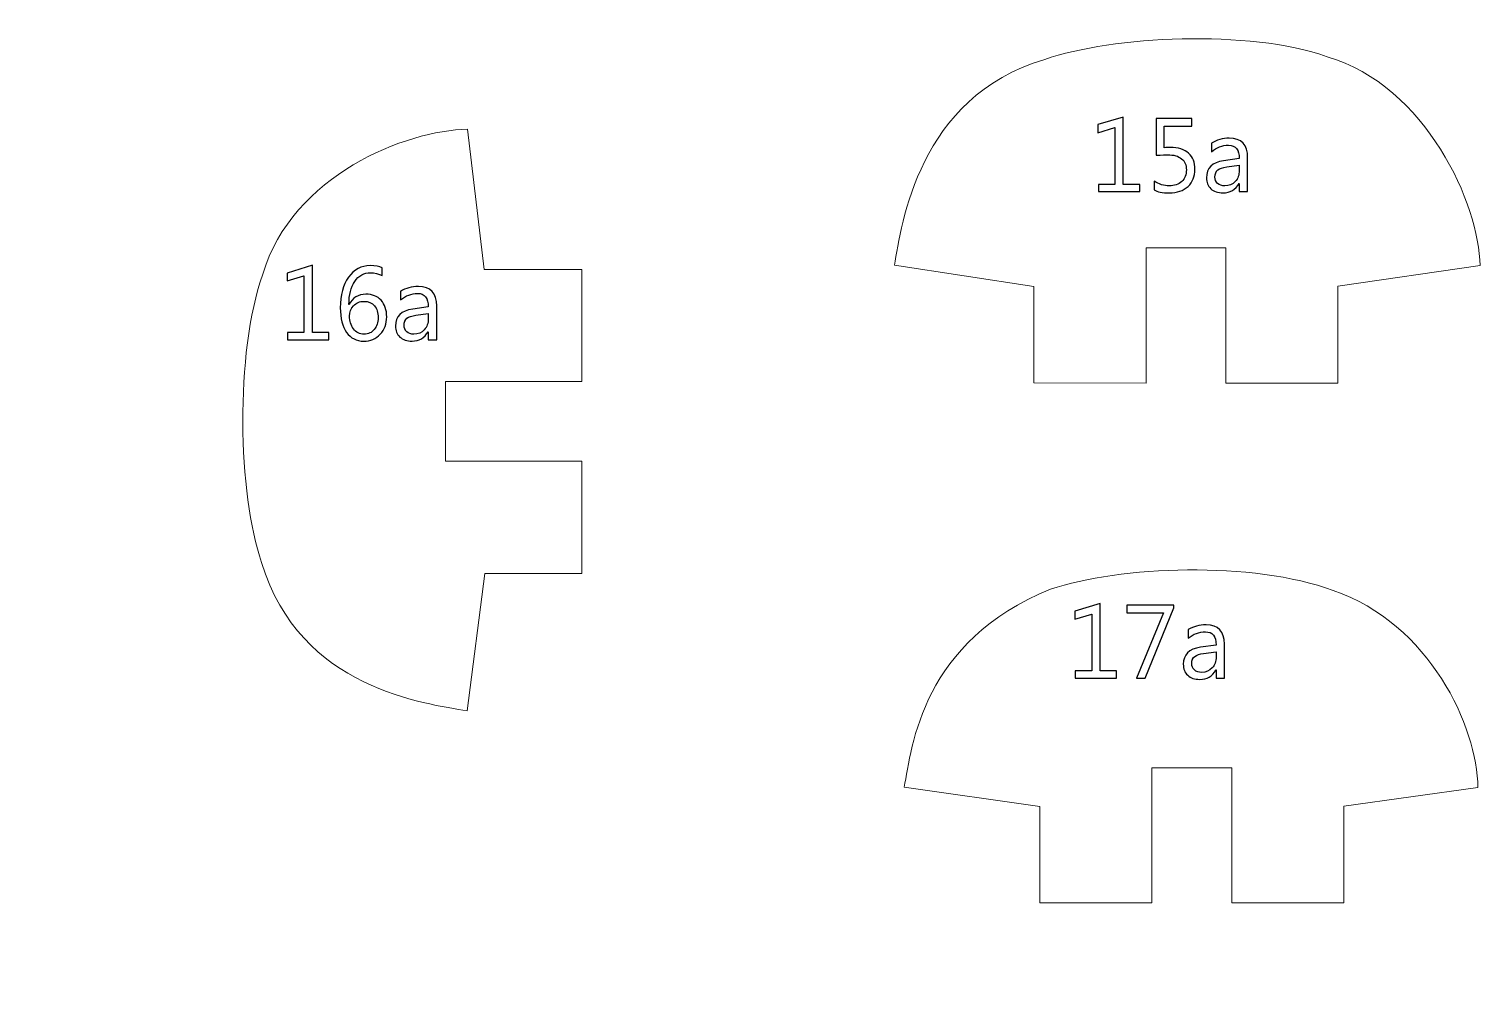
# Model space of a CAD drawing. Header units: centimetres. Extents: x -370 to 378, y -504 to 433.
# Drawn here: x 261.7 to 373.9, y -430.4 to -356.7 of the extents above; entities that cross this region are included whole.
import ezdxf

# ---------------------------------------------------------------- set-up
doc = ezdxf.new("R2010")
doc.units = ezdxf.units.CM
doc.header["$MEASUREMENT"] = 0
doc.layers.add('Camada 1', color=7, linetype='Continuous')
doc.layers.add('Camada 2', color=20, linetype='Continuous')

msp = doc.modelspace()

# ---------------------------------------------------------------- linework, layer by layer
at = {"layer": 'Camada 1', "lineweight": 9}
for points, knots in [([(348.11, -373.67), (348.11, -373.67), (354.29, -373.67), (354.29, -373.67), (354.29, -373.67), (354.29, -373.67), (354.29, -384.14), (354.29, -384.14), (354.29, -384.14), (354.29, -384.14), (362.95, -384.14), (362.95, -384.14), (362.95, -384.14), (362.95, -384.14), (362.96, -376.64), (362.96, -376.64), (362.96, -376.64), (362.96, -376.64), (373.95, -375.05), (373.95, -375.05), (373.95, -375.05), (373.89, -370.35), (369.8, -361.16), (362.13, -358.89), (362.13, -358.89), (356.04, -356.75), (345.55, -357.29), (340.27, -359.1), (340.27, -359.1), (330.44, -362.05), (329.22, -371.87), (328.64, -375.02), (328.64, -375.02), (328.64, -375.02), (339.44, -376.68), (339.44, -376.68), (339.44, -376.68), (339.44, -376.68), (339.44, -384.12), (339.44, -384.12), (339.44, -384.12), (339.44, -384.12), (348.11, -384.14), (348.11, -384.14), (348.11, -384.14), (348.11, -384.14), (348.11, -373.67), (348.11, -373.67)], [0, 0, 0, 0, 0.076923, 0.076923, 0.076923, 0.076923, 0.153846, 0.153846, 0.153846, 0.153846, 0.230769, 0.230769, 0.230769, 0.230769, 0.307692, 0.307692, 0.307692, 0.307692, 0.384615, 0.384615, 0.384615, 0.384615, 0.461538, 0.461538, 0.461538, 0.461538, 0.538462, 0.538462, 0.538462, 0.538462, 0.615385, 0.615385, 0.615385, 0.615385, 0.692308, 0.692308, 0.692308, 0.692308, 0.769231, 0.769231, 0.769231, 0.769231, 0.846154, 0.846154, 0.846154, 0.846154, 1, 1, 1, 1]), ([(293.91, -390.19), (293.91, -390.19), (293.91, -384.01), (293.91, -384.01), (293.91, -384.01), (293.91, -384.01), (304.47, -384.01), (304.47, -384.01), (304.47, -384.01), (304.47, -384.01), (304.47, -375.35), (304.47, -375.35), (304.47, -375.35), (304.47, -375.35), (296.91, -375.35), (296.91, -375.35), (296.91, -375.35), (296.91, -375.35), (295.61, -364.51), (295.61, -364.51), (295.61, -364.51), (290.87, -364.57), (282.06, -368.05), (279.77, -375.72), (279.77, -375.72), (277.61, -381.81), (277.85, -392.76), (279.68, -398.03), (279.68, -398.03), (282.65, -407.86), (292.4, -408.94), (295.58, -409.51), (295.58, -409.51), (295.58, -409.51), (296.95, -398.87), (296.95, -398.87), (296.95, -398.87), (296.95, -398.87), (304.45, -398.87), (304.45, -398.87), (304.45, -398.87), (304.45, -398.87), (304.47, -390.19), (304.47, -390.19), (304.47, -390.19), (304.47, -390.19), (293.91, -390.19), (293.91, -390.19)], [0, 0, 0, 0, 0.076923, 0.076923, 0.076923, 0.076923, 0.153846, 0.153846, 0.153846, 0.153846, 0.230769, 0.230769, 0.230769, 0.230769, 0.307692, 0.307692, 0.307692, 0.307692, 0.384615, 0.384615, 0.384615, 0.384615, 0.461538, 0.461538, 0.461538, 0.461538, 0.538462, 0.538462, 0.538462, 0.538462, 0.615385, 0.615385, 0.615385, 0.615385, 0.692308, 0.692308, 0.692308, 0.692308, 0.769231, 0.769231, 0.769231, 0.769231, 0.846154, 0.846154, 0.846154, 0.846154, 1, 1, 1, 1]), ([(348.57, -413.91), (348.57, -413.91), (354.75, -413.91), (354.75, -413.91), (354.75, -413.91), (354.75, -413.91), (354.75, -424.37), (354.75, -424.37), (354.75, -424.37), (354.75, -424.37), (363.41, -424.37), (363.41, -424.37), (363.41, -424.37), (363.41, -424.37), (363.42, -416.87), (363.42, -416.87), (363.42, -416.87), (363.42, -416.87), (373.79, -415.44), (373.79, -415.44), (373.79, -415.44), (373.74, -410.74), (370.06, -402.76), (362.59, -400.19), (362.59, -400.19), (356.4, -397.9), (346, -398.28), (340.73, -400.1), (340.73, -400.1), (330.8, -404.08), (329.98, -412.26), (329.4, -415.41), (329.4, -415.41), (329.4, -415.41), (339.89, -416.91), (339.89, -416.91), (339.89, -416.91), (339.89, -416.91), (339.89, -424.36), (339.89, -424.36), (339.89, -424.36), (339.89, -424.36), (348.57, -424.37), (348.57, -424.37), (348.57, -424.37), (348.57, -424.37), (348.57, -413.91), (348.57, -413.91)], [0, 0, 0, 0, 0.076923, 0.076923, 0.076923, 0.076923, 0.153846, 0.153846, 0.153846, 0.153846, 0.230769, 0.230769, 0.230769, 0.230769, 0.307692, 0.307692, 0.307692, 0.307692, 0.384615, 0.384615, 0.384615, 0.384615, 0.461538, 0.461538, 0.461538, 0.461538, 0.538462, 0.538462, 0.538462, 0.538462, 0.615385, 0.615385, 0.615385, 0.615385, 0.692308, 0.692308, 0.692308, 0.692308, 0.769231, 0.769231, 0.769231, 0.769231, 0.846154, 0.846154, 0.846154, 0.846154, 1, 1, 1, 1]), ([(294.68, -435.88), (294.68, -435.88), (319.21, -503.96), (319.21, -503.96), (319.21, -503.96), (319.21, -503.96), (307.9, -503.97), (307.9, -503.97), (307.9, -503.97), (307.9, -503.97), (295.92, -470.6), (295.92, -470.6), (295.92, -470.6), (295.92, -470.6), (290.22, -472.68), (290.22, -472.68), (290.22, -472.68), (290.22, -472.68), (300.83, -503.97), (300.83, -503.97), (300.83, -503.97), (300.83, -503.97), (167.72, -503.92), (167.72, -503.92), (167.72, -503.92), (167.72, -503.92), (167.63, -493.01), (167.63, -493.01), (167.63, -493.01), (167.63, -493.01), (161.52, -492.97), (161.52, -492.97), (161.52, -492.97), (161.52, -492.97), (161.45, -503.88), (161.45, -503.88), (161.45, -503.88), (161.45, -503.88), (122.91, -503.91), (122.91, -503.91), (122.91, -503.91), (118.22, -504.07), (117.02, -496.21), (121.56, -494.79), (121.56, -494.79), (121.56, -494.79), (160.85, -481.42), (160.85, -481.42), (160.85, -481.42), (160.85, -481.42), (158.98, -475.67), (158.98, -475.67), (158.98, -475.67), (158.98, -475.67), (188.24, -465.57), (188.24, -465.57), (188.24, -465.57), (188.24, -465.57), (190.38, -471.35), (190.38, -471.35), (190.38, -471.35), (190.38, -471.35), (237.32, -455.38), (237.32, -455.38), (237.32, -455.38), (237.32, -455.38), (218, -409.68), (218, -409.68), (218, -409.68), (218, -409.68), (245.72, -402.83), (245.72, -402.83), (245.72, -402.83), (245.72, -402.83), (264.59, -446.11), (264.59, -446.11), (264.59, -446.11), (264.59, -446.11), (294.68, -435.88), (294.68, -435.88)], [0, 0, 0, 0, 0.047619, 0.047619, 0.047619, 0.047619, 0.095238, 0.095238, 0.095238, 0.095238, 0.142857, 0.142857, 0.142857, 0.142857, 0.190476, 0.190476, 0.190476, 0.190476, 0.238095, 0.238095, 0.238095, 0.238095, 0.285714, 0.285714, 0.285714, 0.285714, 0.333333, 0.333333, 0.333333, 0.333333, 0.380952, 0.380952, 0.380952, 0.380952, 0.428571, 0.428571, 0.428571, 0.428571, 0.47619, 0.47619, 0.47619, 0.47619, 0.52381, 0.52381, 0.52381, 0.52381, 0.571429, 0.571429, 0.571429, 0.571429, 0.619048, 0.619048, 0.619048, 0.619048, 0.666667, 0.666667, 0.666667, 0.666667, 0.714286, 0.714286, 0.714286, 0.714286, 0.761905, 0.761905, 0.761905, 0.761905, 0.809524, 0.809524, 0.809524, 0.809524, 0.857143, 0.857143, 0.857143, 0.857143, 0.904762, 0.904762, 0.904762, 0.904762, 1, 1, 1, 1])]:
    msp.add_open_spline(points, degree=3, knots=knots, dxfattribs=at)
at = {"layer": 'Camada 2'}
for points, knots in [([(347.62, -369.33), (347.62, -369.33), (344.43, -369.33), (344.43, -369.33), (344.43, -369.33), (344.43, -369.33), (344.43, -368.77), (344.43, -368.77), (344.43, -368.77), (344.43, -368.77), (345.7, -368.77), (345.7, -368.77), (345.7, -368.77), (345.7, -368.77), (345.7, -364.38), (345.7, -364.38), (345.7, -364.38), (345.7, -364.38), (344.39, -364.77), (344.39, -364.77), (344.39, -364.77), (344.39, -364.77), (344.39, -364.15), (344.39, -364.15), (344.39, -364.15), (344.39, -364.15), (346.35, -363.56), (346.35, -363.56), (346.35, -363.56), (346.35, -363.56), (346.35, -368.77), (346.35, -368.77), (346.35, -368.77), (346.35, -368.77), (347.62, -368.77), (347.62, -368.77), (347.62, -368.77), (347.62, -368.77), (347.62, -369.33), (347.62, -369.33)], [0, 0, 0, 0, 0.090909, 0.090909, 0.090909, 0.090909, 0.181818, 0.181818, 0.181818, 0.181818, 0.272727, 0.272727, 0.272727, 0.272727, 0.363636, 0.363636, 0.363636, 0.363636, 0.454545, 0.454545, 0.454545, 0.454545, 0.545455, 0.545455, 0.545455, 0.545455, 0.636364, 0.636364, 0.636364, 0.636364, 0.727273, 0.727273, 0.727273, 0.727273, 0.818182, 0.818182, 0.818182, 0.818182, 1, 1, 1, 1]), ([(348.73, -369.19), (348.73, -369.19), (348.73, -368.51), (348.73, -368.51), (348.73, -368.51), (349.11, -368.76), (349.5, -368.89), (349.9, -368.89), (349.9, -368.89), (350.3, -368.89), (350.62, -368.77), (350.87, -368.55), (350.87, -368.55), (351.11, -368.32), (351.23, -368.02), (351.23, -367.65), (351.23, -367.65), (351.23, -367.28), (351.11, -366.99), (350.86, -366.79), (350.86, -366.79), (350.61, -366.58), (350.25, -366.48), (349.79, -366.48), (349.79, -366.48), (349.63, -366.48), (349.34, -366.49), (348.9, -366.52), (348.9, -366.52), (348.9, -366.52), (348.9, -363.68), (348.9, -363.68), (348.9, -363.68), (348.9, -363.68), (351.64, -363.68), (351.64, -363.68), (351.64, -363.68), (351.64, -363.68), (351.64, -364.27), (351.64, -364.27), (351.64, -364.27), (351.64, -364.27), (349.52, -364.27), (349.52, -364.27), (349.52, -364.27), (349.52, -364.27), (349.52, -365.93), (349.52, -365.93), (349.52, -365.93), (349.69, -365.92), (349.85, -365.91), (350, -365.91), (350, -365.91), (350.6, -365.91), (351.07, -366.06), (351.4, -366.36), (351.4, -366.36), (351.73, -366.67), (351.89, -367.08), (351.89, -367.61), (351.89, -367.61), (351.89, -368.16), (351.72, -368.59), (351.36, -368.93), (351.36, -368.93), (351.01, -369.26), (350.52, -369.43), (349.9, -369.43), (349.9, -369.43), (349.37, -369.43), (348.98, -369.35), (348.73, -369.19)], [0, 0, 0, 0, 0.052632, 0.052632, 0.052632, 0.052632, 0.105263, 0.105263, 0.105263, 0.105263, 0.157895, 0.157895, 0.157895, 0.157895, 0.210526, 0.210526, 0.210526, 0.210526, 0.263158, 0.263158, 0.263158, 0.263158, 0.315789, 0.315789, 0.315789, 0.315789, 0.368421, 0.368421, 0.368421, 0.368421, 0.421053, 0.421053, 0.421053, 0.421053, 0.473684, 0.473684, 0.473684, 0.473684, 0.526316, 0.526316, 0.526316, 0.526316, 0.578947, 0.578947, 0.578947, 0.578947, 0.631579, 0.631579, 0.631579, 0.631579, 0.684211, 0.684211, 0.684211, 0.684211, 0.736842, 0.736842, 0.736842, 0.736842, 0.789474, 0.789474, 0.789474, 0.789474, 0.842105, 0.842105, 0.842105, 0.842105, 0.894737, 0.894737, 0.894737, 0.894737, 1, 1, 1, 1]), ([(355.97, -369.33), (355.97, -369.33), (355.32, -369.33), (355.32, -369.33), (355.32, -369.33), (355.32, -369.33), (355.32, -368.7), (355.32, -368.7), (355.32, -368.7), (355.32, -368.7), (355.31, -368.7), (355.31, -368.7), (355.31, -368.7), (355.03, -369.18), (354.61, -369.43), (354.07, -369.43), (354.07, -369.43), (353.66, -369.43), (353.35, -369.32), (353.12, -369.11), (353.12, -369.11), (352.89, -368.89), (352.78, -368.61), (352.78, -368.26), (352.78, -368.26), (352.78, -367.51), (353.23, -367.07), (354.11, -366.94), (354.11, -366.94), (354.11, -366.94), (355.32, -366.77), (355.32, -366.77), (355.32, -366.77), (355.32, -366.09), (355.05, -365.74), (354.49, -365.74), (354.49, -365.74), (354.01, -365.74), (353.57, -365.91), (353.18, -366.24), (353.18, -366.24), (353.18, -366.24), (353.18, -365.58), (353.18, -365.58), (353.18, -365.58), (353.57, -365.33), (354.03, -365.2), (354.55, -365.2), (354.55, -365.2), (355.49, -365.2), (355.97, -365.7), (355.97, -366.71), (355.97, -366.71), (355.97, -366.71), (355.97, -369.33), (355.97, -369.33)], [0, 0, 0, 0, 0.066667, 0.066667, 0.066667, 0.066667, 0.133333, 0.133333, 0.133333, 0.133333, 0.2, 0.2, 0.2, 0.2, 0.266667, 0.266667, 0.266667, 0.266667, 0.333333, 0.333333, 0.333333, 0.333333, 0.4, 0.4, 0.4, 0.4, 0.466667, 0.466667, 0.466667, 0.466667, 0.533333, 0.533333, 0.533333, 0.533333, 0.6, 0.6, 0.6, 0.6, 0.666667, 0.666667, 0.666667, 0.666667, 0.733333, 0.733333, 0.733333, 0.733333, 0.8, 0.8, 0.8, 0.8, 0.866667, 0.866667, 0.866667, 0.866667, 1, 1, 1, 1]), ([(355.32, -367.29), (355.32, -367.29), (354.35, -367.42), (354.35, -367.42), (354.35, -367.42), (354.05, -367.47), (353.82, -367.54), (353.67, -367.65), (353.67, -367.65), (353.52, -367.75), (353.44, -367.94), (353.44, -368.21), (353.44, -368.21), (353.44, -368.41), (353.51, -368.57), (353.65, -368.7), (353.65, -368.7), (353.79, -368.82), (353.98, -368.89), (354.21, -368.89), (354.21, -368.89), (354.54, -368.89), (354.8, -368.77), (355.01, -368.55), (355.01, -368.55), (355.22, -368.32), (355.32, -368.04), (355.32, -367.69), (355.32, -367.69), (355.32, -367.69), (355.32, -367.29), (355.32, -367.29)], [0, 0, 0, 0, 0.111111, 0.111111, 0.111111, 0.111111, 0.222222, 0.222222, 0.222222, 0.222222, 0.333333, 0.333333, 0.333333, 0.333333, 0.444444, 0.444444, 0.444444, 0.444444, 0.555556, 0.555556, 0.555556, 0.555556, 0.666667, 0.666667, 0.666667, 0.666667, 0.777778, 0.777778, 0.777778, 0.777778, 1, 1, 1, 1]), ([(284.88, -380.8), (284.88, -380.8), (281.69, -380.8), (281.69, -380.8), (281.69, -380.8), (281.69, -380.8), (281.69, -380.24), (281.69, -380.24), (281.69, -380.24), (281.69, -380.24), (282.96, -380.24), (282.96, -380.24), (282.96, -380.24), (282.96, -380.24), (282.96, -375.85), (282.96, -375.85), (282.96, -375.85), (282.96, -375.85), (281.65, -376.24), (281.65, -376.24), (281.65, -376.24), (281.65, -376.24), (281.65, -375.63), (281.65, -375.63), (281.65, -375.63), (281.65, -375.63), (283.61, -375.03), (283.61, -375.03), (283.61, -375.03), (283.61, -375.03), (283.61, -380.24), (283.61, -380.24), (283.61, -380.24), (283.61, -380.24), (284.88, -380.24), (284.88, -380.24), (284.88, -380.24), (284.88, -380.24), (284.88, -380.8), (284.88, -380.8)], [0, 0, 0, 0, 0.090909, 0.090909, 0.090909, 0.090909, 0.181818, 0.181818, 0.181818, 0.181818, 0.272727, 0.272727, 0.272727, 0.272727, 0.363636, 0.363636, 0.363636, 0.363636, 0.454545, 0.454545, 0.454545, 0.454545, 0.545455, 0.545455, 0.545455, 0.545455, 0.636364, 0.636364, 0.636364, 0.636364, 0.727273, 0.727273, 0.727273, 0.727273, 0.818182, 0.818182, 0.818182, 0.818182, 1, 1, 1, 1]), ([(289.02, -375.22), (289.02, -375.22), (289.02, -375.83), (289.02, -375.83), (289.02, -375.83), (288.72, -375.68), (288.42, -375.61), (288.1, -375.61), (288.1, -375.61), (287.6, -375.61), (287.2, -375.83), (286.89, -376.28), (286.89, -376.28), (286.59, -376.72), (286.44, -377.32), (286.44, -378.07), (286.44, -378.07), (286.44, -378.07), (286.46, -378.07), (286.46, -378.07), (286.46, -378.07), (286.72, -377.54), (287.15, -377.27), (287.75, -377.27), (287.75, -377.27), (288.24, -377.27), (288.63, -377.43), (288.93, -377.74), (288.93, -377.74), (289.22, -378.06), (289.36, -378.49), (289.36, -379.02), (289.36, -379.02), (289.36, -379.57), (289.2, -380.02), (288.86, -380.37), (288.86, -380.37), (288.53, -380.72), (288.11, -380.9), (287.59, -380.9), (287.59, -380.9), (287.03, -380.9), (286.58, -380.67), (286.26, -380.22), (286.26, -380.22), (285.94, -379.77), (285.77, -379.14), (285.77, -378.32), (285.77, -378.32), (285.77, -377.33), (285.99, -376.54), (286.41, -375.95), (286.41, -375.95), (286.83, -375.36), (287.39, -375.06), (288.08, -375.06), (288.08, -375.06), (288.47, -375.06), (288.79, -375.11), (289.02, -375.22)], [0, 0, 0, 0, 0.0625, 0.0625, 0.0625, 0.0625, 0.125, 0.125, 0.125, 0.125, 0.1875, 0.1875, 0.1875, 0.1875, 0.25, 0.25, 0.25, 0.25, 0.3125, 0.3125, 0.3125, 0.3125, 0.375, 0.375, 0.375, 0.375, 0.4375, 0.4375, 0.4375, 0.4375, 0.5, 0.5, 0.5, 0.5, 0.5625, 0.5625, 0.5625, 0.5625, 0.625, 0.625, 0.625, 0.625, 0.6875, 0.6875, 0.6875, 0.6875, 0.75, 0.75, 0.75, 0.75, 0.8125, 0.8125, 0.8125, 0.8125, 0.875, 0.875, 0.875, 0.875, 1, 1, 1, 1]), ([(293.23, -380.8), (293.23, -380.8), (292.58, -380.8), (292.58, -380.8), (292.58, -380.8), (292.58, -380.8), (292.58, -380.17), (292.58, -380.17), (292.58, -380.17), (292.58, -380.17), (292.56, -380.17), (292.56, -380.17), (292.56, -380.17), (292.28, -380.66), (291.87, -380.9), (291.32, -380.9), (291.32, -380.9), (290.92, -380.9), (290.61, -380.79), (290.38, -380.58), (290.38, -380.58), (290.15, -380.37), (290.04, -380.08), (290.04, -379.73), (290.04, -379.73), (290.04, -378.98), (290.48, -378.54), (291.37, -378.42), (291.37, -378.42), (291.37, -378.42), (292.58, -378.25), (292.58, -378.25), (292.58, -378.25), (292.58, -377.56), (292.3, -377.21), (291.75, -377.21), (291.75, -377.21), (291.27, -377.21), (290.83, -377.38), (290.44, -377.71), (290.44, -377.71), (290.44, -377.71), (290.44, -377.05), (290.44, -377.05), (290.44, -377.05), (290.83, -376.8), (291.29, -376.67), (291.81, -376.67), (291.81, -376.67), (292.75, -376.67), (293.23, -377.17), (293.23, -378.18), (293.23, -378.18), (293.23, -378.18), (293.23, -380.8), (293.23, -380.8)], [0, 0, 0, 0, 0.066667, 0.066667, 0.066667, 0.066667, 0.133333, 0.133333, 0.133333, 0.133333, 0.2, 0.2, 0.2, 0.2, 0.266667, 0.266667, 0.266667, 0.266667, 0.333333, 0.333333, 0.333333, 0.333333, 0.4, 0.4, 0.4, 0.4, 0.466667, 0.466667, 0.466667, 0.466667, 0.533333, 0.533333, 0.533333, 0.533333, 0.6, 0.6, 0.6, 0.6, 0.666667, 0.666667, 0.666667, 0.666667, 0.733333, 0.733333, 0.733333, 0.733333, 0.8, 0.8, 0.8, 0.8, 0.866667, 0.866667, 0.866667, 0.866667, 1, 1, 1, 1]), ([(287.61, -377.82), (287.27, -377.82), (287, -377.93), (286.8, -378.16), (286.8, -378.16), (286.59, -378.38), (286.48, -378.65), (286.48, -378.96), (286.48, -378.96), (286.48, -379.35), (286.59, -379.67), (286.79, -379.95), (286.79, -379.95), (287, -380.22), (287.27, -380.36), (287.61, -380.36), (287.61, -380.36), (287.94, -380.36), (288.2, -380.24), (288.4, -380), (288.4, -380), (288.6, -379.76), (288.7, -379.46), (288.7, -379.1), (288.7, -379.1), (288.7, -378.7), (288.61, -378.38), (288.41, -378.16), (288.41, -378.16), (288.22, -377.93), (287.95, -377.82), (287.61, -377.82)], [0, 0, 0, 0, 0.111111, 0.111111, 0.111111, 0.111111, 0.222222, 0.222222, 0.222222, 0.222222, 0.333333, 0.333333, 0.333333, 0.333333, 0.444444, 0.444444, 0.444444, 0.444444, 0.555556, 0.555556, 0.555556, 0.555556, 0.666667, 0.666667, 0.666667, 0.666667, 0.777778, 0.777778, 0.777778, 0.777778, 1, 1, 1, 1]), ([(292.58, -378.76), (292.58, -378.76), (291.61, -378.9), (291.61, -378.9), (291.61, -378.9), (291.31, -378.94), (291.08, -379.01), (290.93, -379.12), (290.93, -379.12), (290.78, -379.23), (290.7, -379.42), (290.7, -379.69), (290.7, -379.69), (290.7, -379.88), (290.77, -380.05), (290.91, -380.17), (290.91, -380.17), (291.05, -380.3), (291.24, -380.36), (291.47, -380.36), (291.47, -380.36), (291.79, -380.36), (292.06, -380.25), (292.27, -380.02), (292.27, -380.02), (292.48, -379.8), (292.58, -379.51), (292.58, -379.17), (292.58, -379.17), (292.58, -379.17), (292.58, -378.76), (292.58, -378.76)], [0, 0, 0, 0, 0.111111, 0.111111, 0.111111, 0.111111, 0.222222, 0.222222, 0.222222, 0.222222, 0.333333, 0.333333, 0.333333, 0.333333, 0.444444, 0.444444, 0.444444, 0.444444, 0.555556, 0.555556, 0.555556, 0.555556, 0.666667, 0.666667, 0.666667, 0.666667, 0.777778, 0.777778, 0.777778, 0.777778, 1, 1, 1, 1]), ([(345.83, -406.97), (345.83, -406.97), (342.63, -406.97), (342.63, -406.97), (342.63, -406.97), (342.63, -406.97), (342.63, -406.41), (342.63, -406.41), (342.63, -406.41), (342.63, -406.41), (343.91, -406.41), (343.91, -406.41), (343.91, -406.41), (343.91, -406.41), (343.91, -402.02), (343.91, -402.02), (343.91, -402.02), (343.91, -402.02), (342.6, -402.41), (342.6, -402.41), (342.6, -402.41), (342.6, -402.41), (342.6, -401.8), (342.6, -401.8), (342.6, -401.8), (342.6, -401.8), (344.55, -401.2), (344.55, -401.2), (344.55, -401.2), (344.55, -401.2), (344.55, -406.41), (344.55, -406.41), (344.55, -406.41), (344.55, -406.41), (345.83, -406.41), (345.83, -406.41), (345.83, -406.41), (345.83, -406.41), (345.83, -406.97), (345.83, -406.97)], [0, 0, 0, 0, 0.090909, 0.090909, 0.090909, 0.090909, 0.181818, 0.181818, 0.181818, 0.181818, 0.272727, 0.272727, 0.272727, 0.272727, 0.363636, 0.363636, 0.363636, 0.363636, 0.454545, 0.454545, 0.454545, 0.454545, 0.545455, 0.545455, 0.545455, 0.545455, 0.636364, 0.636364, 0.636364, 0.636364, 0.727273, 0.727273, 0.727273, 0.727273, 0.818182, 0.818182, 0.818182, 0.818182, 1, 1, 1, 1]), ([(350.26, -401.53), (350.26, -401.53), (348.03, -406.97), (348.03, -406.97), (348.03, -406.97), (348.03, -406.97), (347.36, -406.97), (347.36, -406.97), (347.36, -406.97), (347.36, -406.97), (349.47, -401.91), (349.47, -401.91), (349.47, -401.91), (349.47, -401.91), (346.63, -401.91), (346.63, -401.91), (346.63, -401.91), (346.63, -401.91), (346.63, -401.33), (346.63, -401.33), (346.63, -401.33), (346.63, -401.33), (350.26, -401.33), (350.26, -401.33), (350.26, -401.33), (350.26, -401.33), (350.26, -401.53), (350.26, -401.53)], [0, 0, 0, 0, 0.125, 0.125, 0.125, 0.125, 0.25, 0.25, 0.25, 0.25, 0.375, 0.375, 0.375, 0.375, 0.5, 0.5, 0.5, 0.5, 0.625, 0.625, 0.625, 0.625, 0.75, 0.75, 0.75, 0.75, 1, 1, 1, 1]), ([(354.17, -406.97), (354.17, -406.97), (353.53, -406.97), (353.53, -406.97), (353.53, -406.97), (353.53, -406.97), (353.53, -406.34), (353.53, -406.34), (353.53, -406.34), (353.53, -406.34), (353.51, -406.34), (353.51, -406.34), (353.51, -406.34), (353.23, -406.83), (352.82, -407.07), (352.27, -407.07), (352.27, -407.07), (351.87, -407.07), (351.56, -406.97), (351.33, -406.75), (351.33, -406.75), (351.1, -406.54), (350.99, -406.26), (350.99, -405.9), (350.99, -405.9), (350.99, -405.15), (351.43, -404.71), (352.32, -404.59), (352.32, -404.59), (352.32, -404.59), (353.53, -404.42), (353.53, -404.42), (353.53, -404.42), (353.53, -403.73), (353.25, -403.39), (352.7, -403.39), (352.7, -403.39), (352.21, -403.39), (351.78, -403.55), (351.38, -403.89), (351.38, -403.89), (351.38, -403.89), (351.38, -403.22), (351.38, -403.22), (351.38, -403.22), (351.78, -402.97), (352.24, -402.85), (352.75, -402.85), (352.75, -402.85), (353.7, -402.85), (354.17, -403.35), (354.17, -404.35), (354.17, -404.35), (354.17, -404.35), (354.17, -406.97), (354.17, -406.97)], [0, 0, 0, 0, 0.066667, 0.066667, 0.066667, 0.066667, 0.133333, 0.133333, 0.133333, 0.133333, 0.2, 0.2, 0.2, 0.2, 0.266667, 0.266667, 0.266667, 0.266667, 0.333333, 0.333333, 0.333333, 0.333333, 0.4, 0.4, 0.4, 0.4, 0.466667, 0.466667, 0.466667, 0.466667, 0.533333, 0.533333, 0.533333, 0.533333, 0.6, 0.6, 0.6, 0.6, 0.666667, 0.666667, 0.666667, 0.666667, 0.733333, 0.733333, 0.733333, 0.733333, 0.8, 0.8, 0.8, 0.8, 0.866667, 0.866667, 0.866667, 0.866667, 1, 1, 1, 1]), ([(353.53, -404.93), (353.53, -404.93), (352.56, -405.07), (352.56, -405.07), (352.56, -405.07), (352.26, -405.11), (352.03, -405.19), (351.88, -405.29), (351.88, -405.29), (351.73, -405.4), (351.65, -405.59), (351.65, -405.86), (351.65, -405.86), (351.65, -406.06), (351.72, -406.22), (351.86, -406.34), (351.86, -406.34), (352, -406.47), (352.19, -406.53), (352.42, -406.53), (352.42, -406.53), (352.74, -406.53), (353.01, -406.42), (353.22, -406.19), (353.22, -406.19), (353.42, -405.97), (353.53, -405.68), (353.53, -405.34), (353.53, -405.34), (353.53, -405.34), (353.53, -404.93), (353.53, -404.93)], [0, 0, 0, 0, 0.111111, 0.111111, 0.111111, 0.111111, 0.222222, 0.222222, 0.222222, 0.222222, 0.333333, 0.333333, 0.333333, 0.333333, 0.444444, 0.444444, 0.444444, 0.444444, 0.555556, 0.555556, 0.555556, 0.555556, 0.666667, 0.666667, 0.666667, 0.666667, 0.777778, 0.777778, 0.777778, 0.777778, 1, 1, 1, 1])]:
    msp.add_open_spline(points, degree=3, knots=knots, dxfattribs=at)
at = {"layer": 'Camada 2', "lineweight": 9}
for points, knots in [([(347.62, -369.33), (347.62, -369.33), (344.43, -369.33), (344.43, -369.33), (344.43, -369.33), (344.43, -369.33), (344.43, -368.77), (344.43, -368.77), (344.43, -368.77), (344.43, -368.77), (345.7, -368.77), (345.7, -368.77), (345.7, -368.77), (345.7, -368.77), (345.7, -364.38), (345.7, -364.38), (345.7, -364.38), (345.7, -364.38), (344.39, -364.77), (344.39, -364.77), (344.39, -364.77), (344.39, -364.77), (344.39, -364.15), (344.39, -364.15), (344.39, -364.15), (344.39, -364.15), (346.35, -363.56), (346.35, -363.56), (346.35, -363.56), (346.35, -363.56), (346.35, -368.77), (346.35, -368.77), (346.35, -368.77), (346.35, -368.77), (347.62, -368.77), (347.62, -368.77), (347.62, -368.77), (347.62, -368.77), (347.62, -369.33), (347.62, -369.33)], [0, 0, 0, 0, 0.090909, 0.090909, 0.090909, 0.090909, 0.181818, 0.181818, 0.181818, 0.181818, 0.272727, 0.272727, 0.272727, 0.272727, 0.363636, 0.363636, 0.363636, 0.363636, 0.454545, 0.454545, 0.454545, 0.454545, 0.545455, 0.545455, 0.545455, 0.545455, 0.636364, 0.636364, 0.636364, 0.636364, 0.727273, 0.727273, 0.727273, 0.727273, 0.818182, 0.818182, 0.818182, 0.818182, 1, 1, 1, 1]), ([(348.73, -369.19), (348.73, -369.19), (348.73, -368.51), (348.73, -368.51), (348.73, -368.51), (349.11, -368.76), (349.5, -368.89), (349.9, -368.89), (349.9, -368.89), (350.3, -368.89), (350.62, -368.77), (350.87, -368.55), (350.87, -368.55), (351.11, -368.32), (351.23, -368.02), (351.23, -367.65), (351.23, -367.65), (351.23, -367.28), (351.11, -366.99), (350.86, -366.79), (350.86, -366.79), (350.61, -366.58), (350.25, -366.48), (349.79, -366.48), (349.79, -366.48), (349.63, -366.48), (349.34, -366.49), (348.9, -366.52), (348.9, -366.52), (348.9, -366.52), (348.9, -363.68), (348.9, -363.68), (348.9, -363.68), (348.9, -363.68), (351.64, -363.68), (351.64, -363.68), (351.64, -363.68), (351.64, -363.68), (351.64, -364.27), (351.64, -364.27), (351.64, -364.27), (351.64, -364.27), (349.52, -364.27), (349.52, -364.27), (349.52, -364.27), (349.52, -364.27), (349.52, -365.93), (349.52, -365.93), (349.52, -365.93), (349.69, -365.92), (349.85, -365.91), (350, -365.91), (350, -365.91), (350.6, -365.91), (351.07, -366.06), (351.4, -366.36), (351.4, -366.36), (351.73, -366.67), (351.89, -367.08), (351.89, -367.61), (351.89, -367.61), (351.89, -368.16), (351.72, -368.59), (351.36, -368.93), (351.36, -368.93), (351.01, -369.26), (350.52, -369.43), (349.9, -369.43), (349.9, -369.43), (349.37, -369.43), (348.98, -369.35), (348.73, -369.19)], [0, 0, 0, 0, 0.052632, 0.052632, 0.052632, 0.052632, 0.105263, 0.105263, 0.105263, 0.105263, 0.157895, 0.157895, 0.157895, 0.157895, 0.210526, 0.210526, 0.210526, 0.210526, 0.263158, 0.263158, 0.263158, 0.263158, 0.315789, 0.315789, 0.315789, 0.315789, 0.368421, 0.368421, 0.368421, 0.368421, 0.421053, 0.421053, 0.421053, 0.421053, 0.473684, 0.473684, 0.473684, 0.473684, 0.526316, 0.526316, 0.526316, 0.526316, 0.578947, 0.578947, 0.578947, 0.578947, 0.631579, 0.631579, 0.631579, 0.631579, 0.684211, 0.684211, 0.684211, 0.684211, 0.736842, 0.736842, 0.736842, 0.736842, 0.789474, 0.789474, 0.789474, 0.789474, 0.842105, 0.842105, 0.842105, 0.842105, 0.894737, 0.894737, 0.894737, 0.894737, 1, 1, 1, 1]), ([(355.97, -369.33), (355.97, -369.33), (355.32, -369.33), (355.32, -369.33), (355.32, -369.33), (355.32, -369.33), (355.32, -368.7), (355.32, -368.7), (355.32, -368.7), (355.32, -368.7), (355.31, -368.7), (355.31, -368.7), (355.31, -368.7), (355.03, -369.18), (354.61, -369.43), (354.07, -369.43), (354.07, -369.43), (353.66, -369.43), (353.35, -369.32), (353.12, -369.11), (353.12, -369.11), (352.89, -368.89), (352.78, -368.61), (352.78, -368.26), (352.78, -368.26), (352.78, -367.51), (353.23, -367.07), (354.11, -366.94), (354.11, -366.94), (354.11, -366.94), (355.32, -366.77), (355.32, -366.77), (355.32, -366.77), (355.32, -366.09), (355.05, -365.74), (354.49, -365.74), (354.49, -365.74), (354.01, -365.74), (353.57, -365.91), (353.18, -366.24), (353.18, -366.24), (353.18, -366.24), (353.18, -365.58), (353.18, -365.58), (353.18, -365.58), (353.57, -365.33), (354.03, -365.2), (354.55, -365.2), (354.55, -365.2), (355.49, -365.2), (355.97, -365.7), (355.97, -366.71), (355.97, -366.71), (355.97, -366.71), (355.97, -369.33), (355.97, -369.33)], [0, 0, 0, 0, 0.066667, 0.066667, 0.066667, 0.066667, 0.133333, 0.133333, 0.133333, 0.133333, 0.2, 0.2, 0.2, 0.2, 0.266667, 0.266667, 0.266667, 0.266667, 0.333333, 0.333333, 0.333333, 0.333333, 0.4, 0.4, 0.4, 0.4, 0.466667, 0.466667, 0.466667, 0.466667, 0.533333, 0.533333, 0.533333, 0.533333, 0.6, 0.6, 0.6, 0.6, 0.666667, 0.666667, 0.666667, 0.666667, 0.733333, 0.733333, 0.733333, 0.733333, 0.8, 0.8, 0.8, 0.8, 0.866667, 0.866667, 0.866667, 0.866667, 1, 1, 1, 1]), ([(355.32, -367.29), (355.32, -367.29), (354.35, -367.42), (354.35, -367.42), (354.35, -367.42), (354.05, -367.47), (353.82, -367.54), (353.67, -367.65), (353.67, -367.65), (353.52, -367.75), (353.44, -367.94), (353.44, -368.21), (353.44, -368.21), (353.44, -368.41), (353.51, -368.57), (353.65, -368.7), (353.65, -368.7), (353.79, -368.82), (353.98, -368.89), (354.21, -368.89), (354.21, -368.89), (354.54, -368.89), (354.8, -368.77), (355.01, -368.55), (355.01, -368.55), (355.22, -368.32), (355.32, -368.04), (355.32, -367.69), (355.32, -367.69), (355.32, -367.69), (355.32, -367.29), (355.32, -367.29)], [0, 0, 0, 0, 0.111111, 0.111111, 0.111111, 0.111111, 0.222222, 0.222222, 0.222222, 0.222222, 0.333333, 0.333333, 0.333333, 0.333333, 0.444444, 0.444444, 0.444444, 0.444444, 0.555556, 0.555556, 0.555556, 0.555556, 0.666667, 0.666667, 0.666667, 0.666667, 0.777778, 0.777778, 0.777778, 0.777778, 1, 1, 1, 1]), ([(284.88, -380.8), (284.88, -380.8), (281.69, -380.8), (281.69, -380.8), (281.69, -380.8), (281.69, -380.8), (281.69, -380.24), (281.69, -380.24), (281.69, -380.24), (281.69, -380.24), (282.96, -380.24), (282.96, -380.24), (282.96, -380.24), (282.96, -380.24), (282.96, -375.85), (282.96, -375.85), (282.96, -375.85), (282.96, -375.85), (281.65, -376.24), (281.65, -376.24), (281.65, -376.24), (281.65, -376.24), (281.65, -375.63), (281.65, -375.63), (281.65, -375.63), (281.65, -375.63), (283.61, -375.03), (283.61, -375.03), (283.61, -375.03), (283.61, -375.03), (283.61, -380.24), (283.61, -380.24), (283.61, -380.24), (283.61, -380.24), (284.88, -380.24), (284.88, -380.24), (284.88, -380.24), (284.88, -380.24), (284.88, -380.8), (284.88, -380.8)], [0, 0, 0, 0, 0.090909, 0.090909, 0.090909, 0.090909, 0.181818, 0.181818, 0.181818, 0.181818, 0.272727, 0.272727, 0.272727, 0.272727, 0.363636, 0.363636, 0.363636, 0.363636, 0.454545, 0.454545, 0.454545, 0.454545, 0.545455, 0.545455, 0.545455, 0.545455, 0.636364, 0.636364, 0.636364, 0.636364, 0.727273, 0.727273, 0.727273, 0.727273, 0.818182, 0.818182, 0.818182, 0.818182, 1, 1, 1, 1]), ([(289.02, -375.22), (289.02, -375.22), (289.02, -375.83), (289.02, -375.83), (289.02, -375.83), (288.72, -375.68), (288.42, -375.61), (288.1, -375.61), (288.1, -375.61), (287.6, -375.61), (287.2, -375.83), (286.89, -376.28), (286.89, -376.28), (286.59, -376.72), (286.44, -377.32), (286.44, -378.07), (286.44, -378.07), (286.44, -378.07), (286.46, -378.07), (286.46, -378.07), (286.46, -378.07), (286.72, -377.54), (287.15, -377.27), (287.75, -377.27), (287.75, -377.27), (288.24, -377.27), (288.63, -377.43), (288.93, -377.74), (288.93, -377.74), (289.22, -378.06), (289.36, -378.49), (289.36, -379.02), (289.36, -379.02), (289.36, -379.57), (289.2, -380.02), (288.86, -380.37), (288.86, -380.37), (288.53, -380.72), (288.11, -380.9), (287.59, -380.9), (287.59, -380.9), (287.03, -380.9), (286.58, -380.67), (286.26, -380.22), (286.26, -380.22), (285.94, -379.77), (285.77, -379.14), (285.77, -378.32), (285.77, -378.32), (285.77, -377.33), (285.99, -376.54), (286.41, -375.95), (286.41, -375.95), (286.83, -375.36), (287.39, -375.06), (288.08, -375.06), (288.08, -375.06), (288.47, -375.06), (288.79, -375.11), (289.02, -375.22)], [0, 0, 0, 0, 0.0625, 0.0625, 0.0625, 0.0625, 0.125, 0.125, 0.125, 0.125, 0.1875, 0.1875, 0.1875, 0.1875, 0.25, 0.25, 0.25, 0.25, 0.3125, 0.3125, 0.3125, 0.3125, 0.375, 0.375, 0.375, 0.375, 0.4375, 0.4375, 0.4375, 0.4375, 0.5, 0.5, 0.5, 0.5, 0.5625, 0.5625, 0.5625, 0.5625, 0.625, 0.625, 0.625, 0.625, 0.6875, 0.6875, 0.6875, 0.6875, 0.75, 0.75, 0.75, 0.75, 0.8125, 0.8125, 0.8125, 0.8125, 0.875, 0.875, 0.875, 0.875, 1, 1, 1, 1]), ([(293.23, -380.8), (293.23, -380.8), (292.58, -380.8), (292.58, -380.8), (292.58, -380.8), (292.58, -380.8), (292.58, -380.17), (292.58, -380.17), (292.58, -380.17), (292.58, -380.17), (292.56, -380.17), (292.56, -380.17), (292.56, -380.17), (292.28, -380.66), (291.87, -380.9), (291.32, -380.9), (291.32, -380.9), (290.92, -380.9), (290.61, -380.79), (290.38, -380.58), (290.38, -380.58), (290.15, -380.37), (290.04, -380.08), (290.04, -379.73), (290.04, -379.73), (290.04, -378.98), (290.48, -378.54), (291.37, -378.42), (291.37, -378.42), (291.37, -378.42), (292.58, -378.25), (292.58, -378.25), (292.58, -378.25), (292.58, -377.56), (292.3, -377.21), (291.75, -377.21), (291.75, -377.21), (291.27, -377.21), (290.83, -377.38), (290.44, -377.71), (290.44, -377.71), (290.44, -377.71), (290.44, -377.05), (290.44, -377.05), (290.44, -377.05), (290.83, -376.8), (291.29, -376.67), (291.81, -376.67), (291.81, -376.67), (292.75, -376.67), (293.23, -377.17), (293.23, -378.18), (293.23, -378.18), (293.23, -378.18), (293.23, -380.8), (293.23, -380.8)], [0, 0, 0, 0, 0.066667, 0.066667, 0.066667, 0.066667, 0.133333, 0.133333, 0.133333, 0.133333, 0.2, 0.2, 0.2, 0.2, 0.266667, 0.266667, 0.266667, 0.266667, 0.333333, 0.333333, 0.333333, 0.333333, 0.4, 0.4, 0.4, 0.4, 0.466667, 0.466667, 0.466667, 0.466667, 0.533333, 0.533333, 0.533333, 0.533333, 0.6, 0.6, 0.6, 0.6, 0.666667, 0.666667, 0.666667, 0.666667, 0.733333, 0.733333, 0.733333, 0.733333, 0.8, 0.8, 0.8, 0.8, 0.866667, 0.866667, 0.866667, 0.866667, 1, 1, 1, 1]), ([(287.61, -377.82), (287.27, -377.82), (287, -377.93), (286.8, -378.16), (286.8, -378.16), (286.59, -378.38), (286.48, -378.65), (286.48, -378.96), (286.48, -378.96), (286.48, -379.35), (286.59, -379.67), (286.79, -379.95), (286.79, -379.95), (287, -380.22), (287.27, -380.36), (287.61, -380.36), (287.61, -380.36), (287.94, -380.36), (288.2, -380.24), (288.4, -380), (288.4, -380), (288.6, -379.76), (288.7, -379.46), (288.7, -379.1), (288.7, -379.1), (288.7, -378.7), (288.61, -378.38), (288.41, -378.16), (288.41, -378.16), (288.22, -377.93), (287.95, -377.82), (287.61, -377.82)], [0, 0, 0, 0, 0.111111, 0.111111, 0.111111, 0.111111, 0.222222, 0.222222, 0.222222, 0.222222, 0.333333, 0.333333, 0.333333, 0.333333, 0.444444, 0.444444, 0.444444, 0.444444, 0.555556, 0.555556, 0.555556, 0.555556, 0.666667, 0.666667, 0.666667, 0.666667, 0.777778, 0.777778, 0.777778, 0.777778, 1, 1, 1, 1]), ([(292.58, -378.76), (292.58, -378.76), (291.61, -378.9), (291.61, -378.9), (291.61, -378.9), (291.31, -378.94), (291.08, -379.01), (290.93, -379.12), (290.93, -379.12), (290.78, -379.23), (290.7, -379.42), (290.7, -379.69), (290.7, -379.69), (290.7, -379.88), (290.77, -380.05), (290.91, -380.17), (290.91, -380.17), (291.05, -380.3), (291.24, -380.36), (291.47, -380.36), (291.47, -380.36), (291.79, -380.36), (292.06, -380.25), (292.27, -380.02), (292.27, -380.02), (292.48, -379.8), (292.58, -379.51), (292.58, -379.17), (292.58, -379.17), (292.58, -379.17), (292.58, -378.76), (292.58, -378.76)], [0, 0, 0, 0, 0.111111, 0.111111, 0.111111, 0.111111, 0.222222, 0.222222, 0.222222, 0.222222, 0.333333, 0.333333, 0.333333, 0.333333, 0.444444, 0.444444, 0.444444, 0.444444, 0.555556, 0.555556, 0.555556, 0.555556, 0.666667, 0.666667, 0.666667, 0.666667, 0.777778, 0.777778, 0.777778, 0.777778, 1, 1, 1, 1]), ([(345.83, -406.97), (345.83, -406.97), (342.63, -406.97), (342.63, -406.97), (342.63, -406.97), (342.63, -406.97), (342.63, -406.41), (342.63, -406.41), (342.63, -406.41), (342.63, -406.41), (343.91, -406.41), (343.91, -406.41), (343.91, -406.41), (343.91, -406.41), (343.91, -402.02), (343.91, -402.02), (343.91, -402.02), (343.91, -402.02), (342.6, -402.41), (342.6, -402.41), (342.6, -402.41), (342.6, -402.41), (342.6, -401.8), (342.6, -401.8), (342.6, -401.8), (342.6, -401.8), (344.55, -401.2), (344.55, -401.2), (344.55, -401.2), (344.55, -401.2), (344.55, -406.41), (344.55, -406.41), (344.55, -406.41), (344.55, -406.41), (345.83, -406.41), (345.83, -406.41), (345.83, -406.41), (345.83, -406.41), (345.83, -406.97), (345.83, -406.97)], [0, 0, 0, 0, 0.090909, 0.090909, 0.090909, 0.090909, 0.181818, 0.181818, 0.181818, 0.181818, 0.272727, 0.272727, 0.272727, 0.272727, 0.363636, 0.363636, 0.363636, 0.363636, 0.454545, 0.454545, 0.454545, 0.454545, 0.545455, 0.545455, 0.545455, 0.545455, 0.636364, 0.636364, 0.636364, 0.636364, 0.727273, 0.727273, 0.727273, 0.727273, 0.818182, 0.818182, 0.818182, 0.818182, 1, 1, 1, 1]), ([(350.26, -401.53), (350.26, -401.53), (348.03, -406.97), (348.03, -406.97), (348.03, -406.97), (348.03, -406.97), (347.36, -406.97), (347.36, -406.97), (347.36, -406.97), (347.36, -406.97), (349.47, -401.91), (349.47, -401.91), (349.47, -401.91), (349.47, -401.91), (346.63, -401.91), (346.63, -401.91), (346.63, -401.91), (346.63, -401.91), (346.63, -401.33), (346.63, -401.33), (346.63, -401.33), (346.63, -401.33), (350.26, -401.33), (350.26, -401.33), (350.26, -401.33), (350.26, -401.33), (350.26, -401.53), (350.26, -401.53)], [0, 0, 0, 0, 0.125, 0.125, 0.125, 0.125, 0.25, 0.25, 0.25, 0.25, 0.375, 0.375, 0.375, 0.375, 0.5, 0.5, 0.5, 0.5, 0.625, 0.625, 0.625, 0.625, 0.75, 0.75, 0.75, 0.75, 1, 1, 1, 1]), ([(354.17, -406.97), (354.17, -406.97), (353.53, -406.97), (353.53, -406.97), (353.53, -406.97), (353.53, -406.97), (353.53, -406.34), (353.53, -406.34), (353.53, -406.34), (353.53, -406.34), (353.51, -406.34), (353.51, -406.34), (353.51, -406.34), (353.23, -406.83), (352.82, -407.07), (352.27, -407.07), (352.27, -407.07), (351.87, -407.07), (351.56, -406.97), (351.33, -406.75), (351.33, -406.75), (351.1, -406.54), (350.99, -406.26), (350.99, -405.9), (350.99, -405.9), (350.99, -405.15), (351.43, -404.71), (352.32, -404.59), (352.32, -404.59), (352.32, -404.59), (353.53, -404.42), (353.53, -404.42), (353.53, -404.42), (353.53, -403.73), (353.25, -403.39), (352.7, -403.39), (352.7, -403.39), (352.21, -403.39), (351.78, -403.55), (351.38, -403.89), (351.38, -403.89), (351.38, -403.89), (351.38, -403.22), (351.38, -403.22), (351.38, -403.22), (351.78, -402.97), (352.24, -402.85), (352.75, -402.85), (352.75, -402.85), (353.7, -402.85), (354.17, -403.35), (354.17, -404.35), (354.17, -404.35), (354.17, -404.35), (354.17, -406.97), (354.17, -406.97)], [0, 0, 0, 0, 0.066667, 0.066667, 0.066667, 0.066667, 0.133333, 0.133333, 0.133333, 0.133333, 0.2, 0.2, 0.2, 0.2, 0.266667, 0.266667, 0.266667, 0.266667, 0.333333, 0.333333, 0.333333, 0.333333, 0.4, 0.4, 0.4, 0.4, 0.466667, 0.466667, 0.466667, 0.466667, 0.533333, 0.533333, 0.533333, 0.533333, 0.6, 0.6, 0.6, 0.6, 0.666667, 0.666667, 0.666667, 0.666667, 0.733333, 0.733333, 0.733333, 0.733333, 0.8, 0.8, 0.8, 0.8, 0.866667, 0.866667, 0.866667, 0.866667, 1, 1, 1, 1]), ([(353.53, -404.93), (353.53, -404.93), (352.56, -405.07), (352.56, -405.07), (352.56, -405.07), (352.26, -405.11), (352.03, -405.19), (351.88, -405.29), (351.88, -405.29), (351.73, -405.4), (351.65, -405.59), (351.65, -405.86), (351.65, -405.86), (351.65, -406.06), (351.72, -406.22), (351.86, -406.34), (351.86, -406.34), (352, -406.47), (352.19, -406.53), (352.42, -406.53), (352.42, -406.53), (352.74, -406.53), (353.01, -406.42), (353.22, -406.19), (353.22, -406.19), (353.42, -405.97), (353.53, -405.68), (353.53, -405.34), (353.53, -405.34), (353.53, -405.34), (353.53, -404.93), (353.53, -404.93)], [0, 0, 0, 0, 0.111111, 0.111111, 0.111111, 0.111111, 0.222222, 0.222222, 0.222222, 0.222222, 0.333333, 0.333333, 0.333333, 0.333333, 0.444444, 0.444444, 0.444444, 0.444444, 0.555556, 0.555556, 0.555556, 0.555556, 0.666667, 0.666667, 0.666667, 0.666667, 0.777778, 0.777778, 0.777778, 0.777778, 1, 1, 1, 1])]:
    msp.add_open_spline(points, degree=3, knots=knots, dxfattribs=at)

doc.saveas('drawing.dxf')
